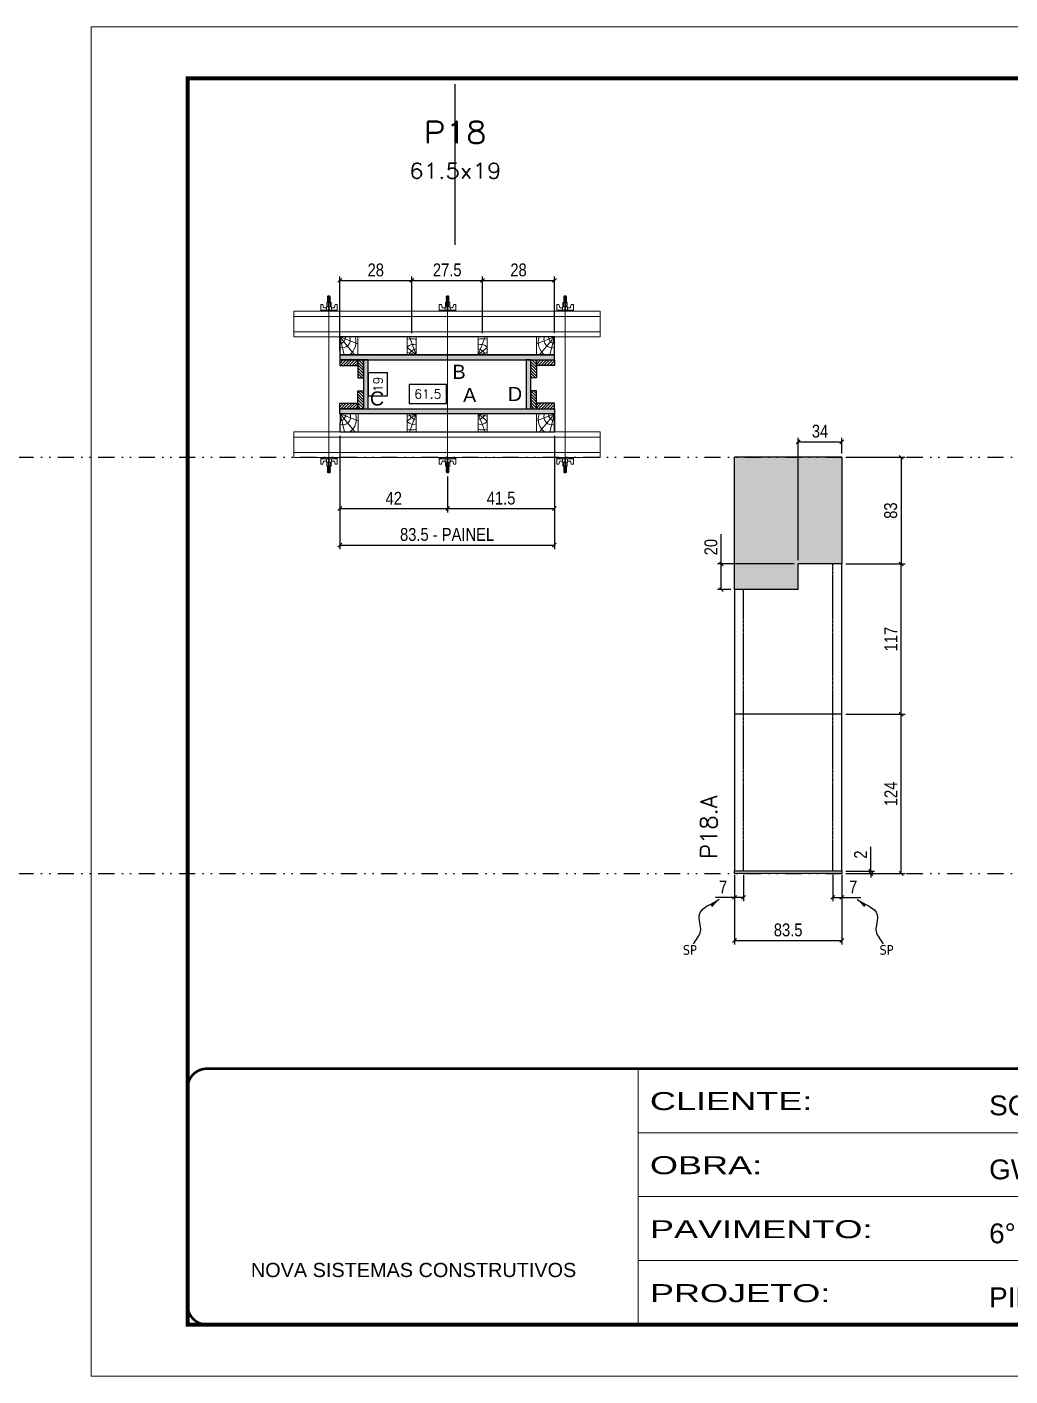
# Model space of a CAD drawing. Extents: x 13770 to 23315, y 867 to 16997.
# Drawn here: x 17519 to 18284, y 10056 to 11106 of the extents above; entities that cross this region are included whole.
import ezdxf
from ezdxf.enums import TextEntityAlignment as Align

# ---------------------------------------------------------------- set-up
doc = ezdxf.new("R2010")
doc.units = 0
for name, pattern in [('CONTINUO', [0]), ('DASHED', [0.75, 0.5, -0.25]), ('DIVIDE2', [0.625, 0.25, -0.125, 0, -0.125, 0, -0.125]), ('HIDDEN', [0.375, 0.25, -0.125])]:
    doc.linetypes.add(name, pattern=pattern)
for name, color, linetype in [('CHAPA', 1, 'Continuous'), ('COTA', 241, 'Continuous'), ('MEIO_PONT', 93, 'Continuous'), ('Nível', 160, 'Continuous'), ('Painéis', 200, 'Continuous'), ('SARRAFO', 251, 'Continuous'), ('Sarrafo de Pressão', 42, 'HIDDEN'), ('texto', 7, 'Continuous'), ('Texto de Titulo', 7, 'Continuous'), ('Texto Qtd Sarr', 242, 'Continuous'), ('TEXTO_GERAL', 7, 'Continuous')]:
    doc.layers.add(name, color=color, linetype=linetype)
for name, color, linetype, lineweight in [('Folhas', 255, 'Continuous', 9), ('Hachura', 251, 'Continuous', 9), ('Madeira', 126, 'Continuous', 18), ('Perfil Metálico', 224, 'Continuous', 18), ('SARRAFO DE PRESSAO', 251, 'DASHED', 9), ('Texto Seção', 7, 'Continuous', 15)]:
    doc.layers.add(name, color=color, linetype=linetype, lineweight=lineweight)
doc.styles.add('ARIAL', font='arial.ttf')
doc.styles.add('COTA TECNICA', font='techl___.ttf', dxfattribs={"height": 10})
doc.styles.add('COTA TECNICA 2X', font='techl___.ttf', dxfattribs={"height": 10})
doc.styles.add('COTA TECNICA-50', font='techl___.ttf', dxfattribs={"height": 10})
doc.styles.add('REGUA-120', font='ROMANS.shx', dxfattribs={"height": 15})
doc.styles.add('ROMANS', font='romans.shx')
doc.styles.get("Standard").update_dxf_attribs({"font": 'arial.ttf'})
doc.styles.add('Tecnologia', font='')
doc.styles.get('Tecnologia').set_extended_font_data('Forgotten Futurist')
doc.dimstyles.new('COTA PAINEL-50', dxfattribs={"dimtxt": 10, "dimasz": 3, "dimexe": 3, "dimexo": 3, "dimgap": 3, "dimtad": 1, "dimdec": 1, "dimzin": 12, "dimdsep": 46, "dimtxsty": 'COTA TECNICA-50', "dimblk1": 'OBLIQUE', "dimblk2": 'OBLIQUE', "dimsah": 1, "dimcen": 0.9, "dimclrd": 4, "dimclre": 4, "dimclrt": 240, "dimadec": 1, "dimazin": 3, "dimtfac": 1, "dimtdec": 1, "dimtmove": 0, "dimatfit": 3, "dimfxl": 1, "dimtolj": 1, "dimtzin": 12, "dimarcsym": 0})
doc.dimstyles.new('PAINEL', dxfattribs={"dimtxt": 10, "dimasz": 3, "dimexe": 3, "dimexo": 3, "dimgap": 3, "dimtad": 1, "dimdec": 1, "dimzin": 12, "dimdsep": 46, "dimtxsty": 'COTA TECNICA', "dimblk1": 'OBLIQUE', "dimblk2": 'OBLIQUE', "dimsah": 1, "dimcen": 0.9, "dimclrd": 4, "dimclre": 4, "dimclrt": 240, "dimadec": 1, "dimazin": 3, "dimtfac": 1, "dimtdec": 1, "dimtmove": 0, "dimatfit": 3, "dimfxl": 1, "dimtolj": 1, "dimtzin": 12, "dimarcsym": 0})
doc.dimstyles.new('SECAO PILAR', dxfattribs={"dimtxt": 10, "dimasz": 3, "dimexe": 3, "dimexo": 3, "dimgap": 3, "dimtad": 1, "dimdec": 1, "dimlfac": 0.5, "dimzin": 12, "dimdsep": 46, "dimtxsty": 'COTA TECNICA 2X', "dimblk1": 'OBLIQUE', "dimblk2": 'OBLIQUE', "dimsah": 1, "dimcen": 0.9, "dimclrd": 256, "dimclre": 256, "dimclrt": 256, "dimadec": 1, "dimazin": 3, "dimtfac": 1, "dimtdec": 1, "dimtmove": 0, "dimatfit": 3, "dimfxl": 1, "dimtolj": 1, "dimtzin": 12, "dimarcsym": 0})
doc.dimstyles.new('SECÇÃO 2', dxfattribs={"dimtxt": 7, "dimasz": 6, "dimexe": 0.18, "dimexo": 2, "dimgap": -4, "dimtad": 3, "dimdec": 1, "dimlfac": 0.5, "dimzin": 12, "dimdsep": 46, "dimtxsty": 'ROMANS', "dimblk": 'ARCHTICK', "dimcen": 0.09, "dimse1": 1, "dimse2": 1, "dimsd1": 1, "dimsd2": 1, "dimclrd": 180, "dimclre": 5, "dimclrt": 1, "dimadec": 0, "dimazin": 3, "dimtfac": 1, "dimtdec": 1, "dimtofl": 0, "dimtmove": 0, "dimatfit": 3, "dimldrblk": 'ARCHTICK', "dimfxl": 1, "dimtolj": 1, "dimtzin": 0, "dimarcsym": 0})
doc.dimstyles.get("Standard").update_dxf_attribs({"dimtxt": 0.18, "dimasz": 0.18, "dimexe": 0.18, "dimexo": 0.0625, "dimgap": 0.09, "dimtad": 0, "dimtih": 1, "dimtoh": 1, "dimdec": 4, "dimzin": 0, "dimdsep": 46, "dimtxsty": 'Standard', "dimcen": 0.09, "dimadec": 0, "dimazin": 0, "dimtfac": 1, "dimtdec": 4, "dimtofl": 0, "dimtmove": 0, "dimatfit": 3, "dimfxl": 1, "dimtolj": 1, "dimtzin": 0, "dimarcsym": 0})

# ---------------------------------------------------------------- blocks, each defined once
blk = doc.blocks.new('9999999999')
at = {"color": 30, "linetype": 'CONTINUO'}
for p, q in [((98564.6, 34230.2), (98564.6, 34429.4)), ((98564.6, 34379.6), (99584, 34379.6)), ((98564.6, 34329.8), (99488, 34329.8)), ((99584, 34329.8), (99488, 34329.8)), ((99488, 34329.8), (99488, 34230.2)), ((98564.6, 34280), (99488, 34280))]:
    blk.add_line(p, q, dxfattribs=at)
at = {"color": 30, "linetype": 'CONTINUO', "const_width": 2}
blk.add_lwpolyline([(99584, 34230.2), (99584, 34414.4, 0.414214), (99569, 34429.4), (98229, 34429.4, 0.414214), (98214, 34414.4), (98214, 34245.2, 0.414214), (98229, 34230.2), (99584, 34230.2)], format="xyb", dxfattribs=at)
at = {"layer": 'Folhas'}
blk.add_lwpolyline([(98139, 34190.2), (99624, 34190.2), (99624, 35240.2), (98139, 35240.2)], close=True, dxfattribs=at)
at = {"layer": 'Folhas', "color": 30, "const_width": 3}
blk.add_lwpolyline([(98214, 34230.2), (99584, 34230.2), (99584, 35200.2), (98214, 35200.2)], close=True, dxfattribs=at)
at = {"color": 7, "linetype": 'Continuous', "ltscale": 5, "style": 'ARIAL'}
for s, height, p in [('SCHWARTZ', 15.48, (98837.7, 34393.1)), ('GWT', 15.48, (98837.7, 34343.3)), ('6°PAVIMENTO', 15.483, (98837.7, 34293.5)), ('NOVA SISTEMAS CONSTRUTIVOS', 11.059, (98263.2, 34267.2)), ('PILARES', 15.48, (98837.7, 34243.7))]:
    blk.add_text(s, height=height, dxfattribs=at).set_placement(p)
at = {"layer": 'Folhas', "color": 7, "style": 'Tecnologia', "width": 1.5}
for s, p in [('CLIENTE:', (98573.7, 34397.2)), ('OBRA:', (98573.7, 34347.3)), ('PAVIMENTO:', (98573.7, 34297.5)), ('PROJETO:', (98573.7, 34247.7))]:
    blk.add_text(s, height=14, dxfattribs=at).set_placement(p)
blk = doc.blocks.new('_Oblique')
at = {"color": 0, "linetype": 'ByBlock', "lineweight": -2}
blk.add_line((-0.5, -0.5), (0.5, 0.5), dxfattribs=at)
blk = doc.blocks.new('*D874')
at = {"layer": 'COTA', "color": 4, "lineweight": -2, "transparency": 16777216}
for p, q in [((18070.1, 10445.7), (18070.1, 10391.6)), ((18153.6, 10445.7), (18153.6, 10391.6)), ((18070.1, 10394.6), (18153.6, 10394.6))]:
    blk.add_line(p, q, dxfattribs=at)
at = {"layer": 'Defpoints', "color": 0, "transparency": 16777216}
for p in [(18070.1, 10448.7), (18153.6, 10448.7), (18153.6, 10394.6)]:
    blk.add_point(p, dxfattribs=at)
at = {"layer": 'COTA', "color": 4, "lineweight": -2, "transparency": 16777216, "xscale": 3, "yscale": 3, "zscale": 3, "rotation": 180}
blk.add_blockref('_Oblique', (18070.1, 10394.6), dxfattribs=at)
at = {"layer": 'COTA', "color": 4, "lineweight": -2, "transparency": 16777216, "xscale": 3, "yscale": 3, "zscale": 3}
blk.add_blockref('_Oblique', (18153.6, 10394.6), dxfattribs=at)
at = {"layer": 'COTA', "color": 240, "transparency": 16777216, "insert": (18111.8, 10402.8), "char_height": 10, "attachment_point": 5, "style": 'COTA TECNICA'}
blk.add_mtext('\\A1;83.5', dxfattribs=at)
blk = doc.blocks.new('*D875')
at = {"layer": 'COTA', "color": 4, "lineweight": -2, "transparency": 16777216}
for p, q in [((18156.6, 10570.7), (18202.8, 10570.7)), ((18199.8, 10446.7), (18199.8, 10570.7)), ((18156.6, 10446.7), (18202.8, 10446.7))]:
    blk.add_line(p, q, dxfattribs=at)
at = {"layer": 'Defpoints', "color": 0, "transparency": 16777216}
for p in [(18153.6, 10570.7), (18199.8, 10570.7), (18153.6, 10446.7)]:
    blk.add_point(p, dxfattribs=at)
at = {"layer": 'COTA', "color": 4, "lineweight": -2, "transparency": 16777216, "xscale": 3, "yscale": 3, "zscale": 3}
for p, rotation in [((18199.8, 10570.7), 90), ((18199.8, 10446.7), 270)]:
    blk.add_blockref('_Oblique', p, dxfattribs=dict(at, rotation=rotation))
at = {"layer": 'COTA', "color": 240, "transparency": 16777216, "insert": (18191.7, 10508.7), "char_height": 10, "attachment_point": 5, "rotation": 90, "style": 'COTA TECNICA-50'}
blk.add_mtext('\\A1;124', dxfattribs=at)
blk = doc.blocks.new('*D876')
at = {"layer": 'COTA', "color": 4, "lineweight": -2, "transparency": 16777216}
for p, q in [((18176.1, 10448.7), (18176.1, 10467.5)), ((18156.6, 10448.7), (18179.1, 10448.7)), ((18176.1, 10446.7), (18176.1, 10448.7)), ((18156.6, 10446.7), (18179.1, 10446.7)), ((18176.1, 10446.7), (18176.1, 10443.7))]:
    blk.add_line(p, q, dxfattribs=at)
at = {"layer": 'Defpoints', "color": 0, "transparency": 16777216}
for p in [(18153.6, 10448.7), (18153.6, 10446.7), (18176.1, 10446.7)]:
    blk.add_point(p, dxfattribs=at)
at = {"layer": 'COTA', "color": 4, "lineweight": -2, "transparency": 16777216, "xscale": 3, "yscale": 3, "zscale": 3}
for p, rotation in [((18176.1, 10448.7), 270), ((18176.1, 10446.7), 90)]:
    blk.add_blockref('_Oblique', p, dxfattribs=dict(at, rotation=rotation))
at = {"layer": 'COTA', "color": 240, "transparency": 16777216, "insert": (18168.1, 10461.5), "char_height": 10, "attachment_point": 5, "rotation": 90, "style": 'COTA TECNICA-50'}
blk.add_mtext('\\A1;2', dxfattribs=at)
blk = doc.blocks.new('*D877')
at = {"layer": 'COTA', "color": 4, "lineweight": -2, "transparency": 16777216}
for p, q in [((18070.1, 10443.7), (18070.1, 10425.2)), ((18077.1, 10445.7), (18077.1, 10425.2)), ((18070.1, 10428.2), (18055.3, 10428.2)), ((18077.1, 10428.2), (18070.1, 10428.2))]:
    blk.add_line(p, q, dxfattribs=at)
at = {"layer": 'Defpoints', "color": 0, "transparency": 16777216}
for p in [(18077.1, 10448.7), (18070.1, 10446.7), (18070.1, 10428.2)]:
    blk.add_point(p, dxfattribs=at)
at = {"layer": 'COTA', "color": 4, "lineweight": -2, "transparency": 16777216, "xscale": 3, "yscale": 3, "zscale": 3, "rotation": 180}
blk.add_blockref('_Oblique', (18070.1, 10428.2), dxfattribs=at)
at = {"layer": 'COTA', "color": 4, "lineweight": -2, "transparency": 16777216, "xscale": 3, "yscale": 3, "zscale": 3}
blk.add_blockref('_Oblique', (18077.1, 10428.2), dxfattribs=at)
at = {"layer": 'COTA', "color": 240, "transparency": 16777216, "insert": (18061.2, 10436.3), "char_height": 10, "attachment_point": 5, "style": 'COTA TECNICA-50'}
blk.add_mtext('\\A1;7', dxfattribs=at)
blk = doc.blocks.new('*D878')
at = {"layer": 'COTA', "color": 4, "lineweight": -2, "transparency": 16777216}
for p, q in [((18146.6, 10445.7), (18146.6, 10425.2)), ((18153.6, 10443.7), (18153.6, 10425.2)), ((18146.6, 10428.2), (18153.6, 10428.2)), ((18153.6, 10428.2), (18168.3, 10428.2))]:
    blk.add_line(p, q, dxfattribs=at)
at = {"layer": 'Defpoints', "color": 0, "transparency": 16777216}
for p in [(18146.6, 10448.7), (18153.6, 10446.7), (18153.6, 10428.2)]:
    blk.add_point(p, dxfattribs=at)
at = {"layer": 'COTA', "color": 4, "lineweight": -2, "transparency": 16777216, "xscale": 3, "yscale": 3, "zscale": 3, "rotation": 180}
blk.add_blockref('_Oblique', (18146.6, 10428.2), dxfattribs=at)
at = {"layer": 'COTA', "color": 4, "lineweight": -2, "transparency": 16777216, "xscale": 3, "yscale": 3, "zscale": 3}
blk.add_blockref('_Oblique', (18153.6, 10428.2), dxfattribs=at)
at = {"layer": 'COTA', "color": 240, "transparency": 16777216, "insert": (18162.4, 10436.3), "char_height": 10, "attachment_point": 5, "style": 'COTA TECNICA-50'}
blk.add_mtext('\\A1;7', dxfattribs=at)
blk = doc.blocks.new('*D930')
at = {"layer": 'COTA', "color": 180, "lineweight": -2, "transparency": 16777216}
for p, q in [((17800.1, 10836.5), (17785.1, 10836.5)), ((17785.1, 10836.5), (17785.1, 10818.5)), ((17800.1, 10818.5), (17800.1, 10836.5)), ((17785.1, 10818.5), (17800.1, 10818.5))]:
    blk.add_line(p, q, dxfattribs=at)
at = {"layer": 'Defpoints', "color": 0, "transparency": 16777216}
for p in [(17802.2, 10846.5), (17802.2, 10808.5), (17804.1, 10808.5)]:
    blk.add_point(p, dxfattribs=at)
at = {"layer": 'COTA', "color": 1, "transparency": 16777216, "insert": (17792.6, 10827.5), "char_height": 7, "attachment_point": 5, "rotation": 90, "style": 'ROMANS'}
blk.add_mtext('\\A1;19', dxfattribs=at)
blk = doc.blocks.new('_ArchTick')
at = {"color": 0, "linetype": 'ByBlock', "const_width": 0.15}
blk.add_lwpolyline([(-0.5, -0.5), (0.5, 0.5)], dxfattribs=at)
blk = doc.blocks.new('*D931')
at = {"layer": 'COTA', "color": 180, "lineweight": -2, "transparency": 16777216}
for p, q in [((17845.9, 10827.5), (17816.9, 10827.5)), ((17816.9, 10827.5), (17816.9, 10812.5)), ((17845.9, 10812.5), (17845.9, 10827.5)), ((17816.9, 10812.5), (17845.9, 10812.5))]:
    blk.add_line(p, q, dxfattribs=at)
at = {"layer": 'Defpoints', "color": 0, "transparency": 16777216}
for p in [(17784.9, 10808.5), (17907.9, 10808.5), (17907.9, 10808.5)]:
    blk.add_point(p, dxfattribs=at)
at = {"layer": 'COTA', "color": 1, "transparency": 16777216, "insert": (17831.4, 10820), "char_height": 7, "attachment_point": 5, "style": 'ROMANS'}
blk.add_mtext('\\A1;61.5', dxfattribs=at)
blk = doc.blocks.new('*D932')
at = {"layer": 'COTA', "lineweight": -2, "transparency": 16777216}
for p, q in [((17762.9, 10787.5), (17762.9, 10699.3)), ((17929.9, 10787.5), (17929.9, 10699.3)), ((17762.9, 10702.3), (17929.9, 10702.3))]:
    blk.add_line(p, q, dxfattribs=at)
at = {"layer": 'Defpoints', "color": 0, "transparency": 16777216}
for p in [(17762.9, 10790.5), (17929.9, 10790.5), (17929.9, 10702.3)]:
    blk.add_point(p, dxfattribs=at)
at = {"layer": 'COTA', "lineweight": -2, "transparency": 16777216, "xscale": 3, "yscale": 3, "zscale": 3, "rotation": 180}
blk.add_blockref('_Oblique', (17762.9, 10702.3), dxfattribs=at)
at = {"layer": 'COTA', "lineweight": -2, "transparency": 16777216, "xscale": 3, "yscale": 3, "zscale": 3}
blk.add_blockref('_Oblique', (17929.9, 10702.3), dxfattribs=at)
at = {"layer": 'COTA', "transparency": 16777216, "insert": (17846.4, 10710.6), "char_height": 10, "attachment_point": 5, "style": 'COTA TECNICA 2X'}
blk.add_mtext('\\A1;83.5 - PAINEL', dxfattribs=at)
blk = doc.blocks.new('*D933')
at = {"layer": 'COTA', "lineweight": -2, "transparency": 16777216}
for p, q in [((17762.9, 10787.5), (17762.9, 10727.8)), ((17846.8, 10755.7), (17846.8, 10727.8)), ((17762.9, 10730.8), (17846.8, 10730.8))]:
    blk.add_line(p, q, dxfattribs=at)
at = {"layer": 'Defpoints', "color": 0, "transparency": 16777216}
for p in [(17762.9, 10790.5), (17846.8, 10758.7), (17846.8, 10730.8)]:
    blk.add_point(p, dxfattribs=at)
at = {"layer": 'COTA', "lineweight": -2, "transparency": 16777216, "xscale": 3, "yscale": 3, "zscale": 3, "rotation": 180}
blk.add_blockref('_Oblique', (17762.9, 10730.8), dxfattribs=at)
at = {"layer": 'COTA', "lineweight": -2, "transparency": 16777216, "xscale": 3, "yscale": 3, "zscale": 3}
blk.add_blockref('_Oblique', (17846.8, 10730.8), dxfattribs=at)
at = {"layer": 'COTA', "transparency": 16777216, "insert": (17804.9, 10738.8), "char_height": 10, "attachment_point": 5, "style": 'COTA TECNICA 2X'}
blk.add_mtext('\\A1;42', dxfattribs=at)
blk = doc.blocks.new('*D934')
at = {"layer": 'COTA', "lineweight": -2, "transparency": 16777216}
for p, q in [((17929.9, 10787.5), (17929.9, 10727.8)), ((17846.8, 10755.7), (17846.8, 10727.8)), ((17846.8, 10730.8), (17929.9, 10730.8))]:
    blk.add_line(p, q, dxfattribs=at)
at = {"layer": 'Defpoints', "color": 0, "transparency": 16777216}
for p in [(17929.9, 10790.5), (17846.8, 10758.7), (17929.9, 10730.8)]:
    blk.add_point(p, dxfattribs=at)
at = {"layer": 'COTA', "lineweight": -2, "transparency": 16777216, "xscale": 3, "yscale": 3, "zscale": 3, "rotation": 180}
blk.add_blockref('_Oblique', (17846.8, 10730.8), dxfattribs=at)
at = {"layer": 'COTA', "lineweight": -2, "transparency": 16777216, "xscale": 3, "yscale": 3, "zscale": 3}
blk.add_blockref('_Oblique', (17929.9, 10730.8), dxfattribs=at)
at = {"layer": 'COTA', "transparency": 16777216, "insert": (17888.4, 10738.9), "char_height": 10, "attachment_point": 5, "style": 'COTA TECNICA 2X'}
blk.add_mtext('\\A1;41.5', dxfattribs=at)
blk = doc.blocks.new('titulo1')
at = {"layer": 'Defpoints', "color": 252, "linetype": 'HIDDEN', "ltscale": 2}
blk.add_line((0, 0), (0, 125), dxfattribs=at)
at = {"layer": 'Defpoints', "style": 'ROMANS', "oblique": 15}
blk.add_attdef('FOLHA', text='', height=10, dxfattribs=at).set_placement((0, 15.6), align=Align.MIDDLE_CENTER)
at = {"layer": 'Texto Qtd Sarr', "color": 3, "style": 'ROMANS', "oblique": 15}
for tag, height, p in [('TITULO', 17, (0, 71.4)), ('SEÇÃO', 12, (0, 41.5))]:
    blk.add_attdef(tag, text='', height=height, dxfattribs=at).set_placement(p, align=Align.MIDDLE_CENTER)
blk = doc.blocks.new('PONTALETE')
at = {"layer": 'Madeira'}
for q in [(2.71, 7), (7, 5.76), (7, 1.74)]:
    blk.add_line((0, 0), q, dxfattribs=at)
blk.add_lwpolyline([(0, 0), (7, 0), (7, 7), (0, 7)], close=True, dxfattribs=at)
for centre, radius, start, end in [((2.04, 0.06), 6.23, 37.2818, 109.0913), ((1.09, 0.9), 3.19, 343.603, 109.9847), ((-0.21, -0.78), 3.09, 14.6322, 86.0383)]:
    blk.add_arc(centre, radius, start, end, dxfattribs=at)
blk = doc.blocks.new('*D935')
at = {"layer": 'COTA', "lineweight": -2, "transparency": 16777216}
for p, q in [((17762.9, 10853.5), (17762.9, 10911.4)), ((17819, 10867.4), (17819, 10911.4)), ((17762.9, 10908.4), (17819, 10908.4))]:
    blk.add_line(p, q, dxfattribs=at)
at = {"layer": 'Defpoints', "color": 0, "transparency": 16777216}
for p in [(17819, 10908.4), (17819, 10864.4), (17762.9, 10850.5)]:
    blk.add_point(p, dxfattribs=at)
at = {"layer": 'COTA', "lineweight": -2, "transparency": 16777216, "xscale": 3, "yscale": 3, "zscale": 3, "rotation": 180}
blk.add_blockref('_Oblique', (17762.9, 10908.4), dxfattribs=at)
at = {"layer": 'COTA', "lineweight": -2, "transparency": 16777216, "xscale": 3, "yscale": 3, "zscale": 3}
blk.add_blockref('_Oblique', (17819, 10908.4), dxfattribs=at)
at = {"layer": 'COTA', "transparency": 16777216, "insert": (17790.9, 10916.5), "char_height": 10, "attachment_point": 5, "style": 'COTA TECNICA 2X'}
blk.add_mtext('\\A1;28', dxfattribs=at)
blk = doc.blocks.new('MEIO PONTALETE')
at = {"layer": 'Madeira'}
for q in [(2.71, 7), (3.5, 2.88), (3.5, 0.87)]:
    blk.add_line((0, 0), q, dxfattribs=at)
blk.add_lwpolyline([(0, 0), (3.5, 0), (3.5, 7), (0, 7)], close=True, dxfattribs=at)
for centre, radius, start, end in [((2.04, 0.06), 6.23, 76.4499, 109.0913), ((1.09, 0.9), 3.19, 40.9063, 109.9847), ((-0.21, -0.78), 3.09, 14.6322, 86.0383)]:
    blk.add_arc(centre, radius, start, end, dxfattribs=at)
blk = doc.blocks.new('*D936')
at = {"layer": 'COTA', "lineweight": -2, "transparency": 16777216}
for p, q in [((17819, 10867.4), (17819, 10911.4)), ((17874, 10867.4), (17874, 10911.4)), ((17819, 10908.4), (17874, 10908.4))]:
    blk.add_line(p, q, dxfattribs=at)
at = {"layer": 'Defpoints', "color": 0, "transparency": 16777216}
for p in [(17874, 10908.4), (17819, 10864.4), (17874, 10864.4)]:
    blk.add_point(p, dxfattribs=at)
at = {"layer": 'COTA', "lineweight": -2, "transparency": 16777216, "xscale": 3, "yscale": 3, "zscale": 3, "rotation": 180}
blk.add_blockref('_Oblique', (17819, 10908.4), dxfattribs=at)
at = {"layer": 'COTA', "lineweight": -2, "transparency": 16777216, "xscale": 3, "yscale": 3, "zscale": 3}
blk.add_blockref('_Oblique', (17874, 10908.4), dxfattribs=at)
at = {"layer": 'COTA', "transparency": 16777216, "insert": (17846.5, 10916.5), "char_height": 10, "attachment_point": 5, "style": 'COTA TECNICA 2X'}
blk.add_mtext('\\A1;27.5', dxfattribs=at)
blk = doc.blocks.new('C')
at = {"layer": 'Hachura', "color": 0}
for p, q in [((0, 3.22), (0, -3.22)), ((0.45, 3.22), (0, 3.22)), ((0.46, 3.16), (0, 3.16)), ((0.46, 3.05), (0, 3.05)), ((0.46, 2.88), (0, 2.88)), ((0, 2.75), (0, -1.16)), ((0.46, 2.65), (0, 2.65)), ((0.46, 2.23), (0, 2.23)), ((0.46, 1.51), (0, 1.51)), ((0.39, 0.49), (0.17, 0.49)), ((0.45, -3.23), (0.45, 3.22)), ((0.45, 3.22), (2.58, 3.22)), ((1.74, 0.97), (0.45, 0.97)), ((1.45, 0.1), (0.45, 0.1)), ((1.35, 1.94), (1.35, 0.96)), ((2.58, 2.39), (1.47, 2.09)), ((1.74, -0.97), (1.74, 0.97)), ((1.74, 0.97), (1.74, 0.84)), ((1.74, 0.97), (1.74, 0.84)), ((1.74, 0.84), (3.35, 0.84)), ((3.35, 0.45), (1.74, 0.45)), ((2.58, 3.22), (2.58, 2.39)), ((3.32, 0.84), (3.32, -0.84)), ((3.35, 0.84), (3.35, -0.84)), ((3.68, 0.45), (3.35, 0.45)), ((3.84, -0.52), (3.35, 0.45)), ((3.35, 0.06), (3.67, -0.57)), ((3.68, 0.45), (4.16, -0.52)), ((3.72, 0.5), (4.25, -0.57)), ((4.37, -0.55), (3.83, 0.53)), ((4.15, 0.45), (3.93, 0.45)), ((4.42, -0.52), (3.93, 0.45)), ((4.15, 0.45), (4.26, 0.45)), ((4.26, 0.45), (4.74, -0.52)), ((4.3, 0.5), (4.83, -0.57)), ((4.95, -0.55), (4.41, 0.53)), ((4.51, 0.45), (4.84, 0.45)), ((5, -0.52), (4.51, 0.45)), ((4.84, 0.45), (5.32, -0.52)), ((4.88, 0.5), (5.41, -0.57)), ((5.53, -0.55), (4.99, 0.53)), ((5.58, -0.52), (5.09, 0.45)), ((5.42, 0.45), (5.09, 0.45)), ((5.58, -0.52), (5.09, 0.45)), ((5.42, 0.45), (5.74, -0.19)), ((5.46, 0.5), (5.74, -0.07)), ((5.74, 0.19), (5.57, 0.53)), ((5.74, 0.32), (5.68, 0.45)), ((5.68, 0.45), (5.74, 0.45)), ((5.74, 0.45), (5.9, 0.29)), ((5.74, 0.45), (5.74, -0.52)), ((5.9, -0.36), (5.9, 0.29)), ((0.45, 0), (0, 0)), ((0.46, -1.52), (0, -1.52)), ((0.46, -2.23), (0, -2.23)), ((0.46, -2.65), (0, -2.65)), ((0.46, -2.88), (0, -2.88)), ((0.46, -3.05), (0, -3.05)), ((0.46, -3.16), (0, -3.16)), ((0, -3.22), (2.57, -3.22)), ((0.08, -0.48), (0.29, -0.48)), ((0.29, -0.48), (0.4, -0.48)), ((0.45, 0), (0.45, -0.97)), ((0.45, -0.16), (1.45, -0.16)), ((0.45, -0.65), (0.45, -0.32)), ((0.45, -3.23), (0.45, -0.65)), ((0.45, -0.97), (1.74, -0.97)), ((1.35, -1.94), (1.35, -0.97)), ((2.58, -2.39), (1.47, -2.1)), ((3.35, -0.32), (1.74, -0.32)), ((3.35, -0.84), (1.74, -0.84)), ((2.58, -3.23), (2.58, -2.39)), ((3.35, -0.07), (3.58, -0.52)), ((3.35, -0.52), (3.58, -0.52)), ((3.84, -0.52), (4.16, -0.52)), ((4.42, -0.52), (4.74, -0.52)), ((4.63, -0.52), (4.74, -0.52)), ((5, -0.52), (5.32, -0.52)), ((5.58, -0.52), (5.74, -0.52)), ((5.74, -0.52), (5.9, -0.36)), ((5.74, -0.52), (5.74, -0.52))]:
    blk.add_line(p, q, dxfattribs=at)
for centre, radius, start, end in [((1.52, 1.94), 0.161, 104.7436, 180), ((1.44, -0.03), 0.129, 272.695, 87.305), ((3.81, 0.39), 0.143, 25.5688, 154.4312), ((4.39, 0.39), 0.143, 25.5688, 154.4312), ((4.97, 0.39), 0.143, 25.5688, 154.4312), ((5.55, 0.39), 0.143, 25.5688, 154.4312), ((0.17, -0.37), 0.174, 221.744, 317.8592), ((1.52, -1.94), 0.161, 180, 255.2564), ((3.71, -0.4), 0.174, 222.1408, 318.256), ((4.29, -0.4), 0.174, 222.1408, 318.256), ((4.87, -0.4), 0.174, 222.1408, 318.256), ((5.45, -0.4), 0.174, 222.1408, 318.256), ((5.61, -0.4), 0.174, 317.8592, 318.256)]:
    blk.add_arc(centre, radius, start, end, dxfattribs=at)
blk = doc.blocks.new('*D937')
at = {"layer": 'COTA', "lineweight": -2, "transparency": 16777216}
for p, q in [((17874, 10867.4), (17874, 10911.4)), ((17930, 10867.5), (17930, 10911.4)), ((17874, 10908.4), (17930, 10908.4))]:
    blk.add_line(p, q, dxfattribs=at)
at = {"layer": 'Defpoints', "color": 0, "transparency": 16777216}
for p in [(17930, 10908.4), (17874, 10864.4), (17930, 10864.5)]:
    blk.add_point(p, dxfattribs=at)
at = {"layer": 'COTA', "lineweight": -2, "transparency": 16777216, "xscale": 3, "yscale": 3, "zscale": 3, "rotation": 180}
blk.add_blockref('_Oblique', (17874, 10908.4), dxfattribs=at)
at = {"layer": 'COTA', "lineweight": -2, "transparency": 16777216, "xscale": 3, "yscale": 3, "zscale": 3}
blk.add_blockref('_Oblique', (17930, 10908.4), dxfattribs=at)
at = {"layer": 'COTA', "transparency": 16777216, "insert": (17902, 10916.5), "char_height": 10, "attachment_point": 5, "style": 'COTA TECNICA 2X'}
blk.add_mtext('\\A1;28', dxfattribs=at)
blk = doc.blocks.new('*D938')
at = {"layer": 'COTA', "color": 4, "lineweight": -2, "transparency": 16777216}
for p, q in [((18156.6, 10687.7), (18202.8, 10687.7)), ((18199.8, 10570.7), (18199.8, 10687.7)), ((18156.6, 10570.7), (18202.8, 10570.7))]:
    blk.add_line(p, q, dxfattribs=at)
at = {"layer": 'Defpoints', "color": 0, "transparency": 16777216}
for p in [(18153.6, 10687.7), (18199.8, 10687.7), (18153.6, 10570.7)]:
    blk.add_point(p, dxfattribs=at)
at = {"layer": 'COTA', "color": 4, "lineweight": -2, "transparency": 16777216, "xscale": 3, "yscale": 3, "zscale": 3}
for p, rotation in [((18199.8, 10687.7), 90), ((18199.8, 10570.7), 270)]:
    blk.add_blockref('_Oblique', p, dxfattribs=dict(at, rotation=rotation))
at = {"layer": 'COTA', "color": 240, "transparency": 16777216, "insert": (18191.7, 10629.2), "char_height": 10, "attachment_point": 5, "rotation": 90, "style": 'COTA TECNICA'}
blk.add_mtext('\\A1;117', dxfattribs=at)
blk = doc.blocks.new('*D939')
at = {"layer": 'COTA', "color": 4, "lineweight": -2, "transparency": 16777216}
for p, q in [((18156.6, 10770.7), (18202.8, 10770.7)), ((18199.8, 10770.7), (18199.8, 10687.7)), ((18156.6, 10687.7), (18202.8, 10687.7))]:
    blk.add_line(p, q, dxfattribs=at)
at = {"layer": 'Defpoints', "color": 0, "transparency": 16777216}
for p in [(18153.6, 10770.7), (18153.6, 10687.7), (18199.8, 10687.7)]:
    blk.add_point(p, dxfattribs=at)
at = {"layer": 'COTA', "color": 4, "lineweight": -2, "transparency": 16777216, "xscale": 3, "yscale": 3, "zscale": 3}
for p, rotation in [((18199.8, 10770.7), 90), ((18199.8, 10687.7), 270)]:
    blk.add_blockref('_Oblique', p, dxfattribs=dict(at, rotation=rotation))
at = {"layer": 'COTA', "color": 240, "transparency": 16777216, "insert": (18191.6, 10729.2), "char_height": 10, "attachment_point": 5, "rotation": 90, "style": 'COTA TECNICA'}
blk.add_mtext('\\A1;83', dxfattribs=at)
blk = doc.blocks.new('*D940')
at = {"layer": 'COTA', "color": 4, "lineweight": -2, "transparency": 16777216}
for p, q in [((18119.6, 10690.7), (18119.6, 10785.8)), ((18153.6, 10773.7), (18153.6, 10785.8)), ((18119.6, 10782.8), (18153.6, 10782.8))]:
    blk.add_line(p, q, dxfattribs=at)
at = {"layer": 'Defpoints', "color": 0, "transparency": 16777216}
for p in [(18153.6, 10782.8), (18153.6, 10770.7), (18119.6, 10687.7)]:
    blk.add_point(p, dxfattribs=at)
at = {"layer": 'COTA', "color": 4, "lineweight": -2, "transparency": 16777216, "xscale": 3, "yscale": 3, "zscale": 3, "rotation": 180}
blk.add_blockref('_Oblique', (18119.6, 10782.8), dxfattribs=at)
at = {"layer": 'COTA', "color": 4, "lineweight": -2, "transparency": 16777216, "xscale": 3, "yscale": 3, "zscale": 3}
blk.add_blockref('_Oblique', (18153.6, 10782.8), dxfattribs=at)
at = {"layer": 'COTA', "color": 240, "transparency": 16777216, "insert": (18136.6, 10791), "char_height": 10, "attachment_point": 5, "style": 'COTA TECNICA'}
blk.add_mtext('\\A1;34', dxfattribs=at)
blk = doc.blocks.new('*D941')
at = {"layer": 'COTA', "color": 4, "lineweight": -2, "transparency": 16777216}
for p, q in [((18059.8, 10687.7), (18059.8, 10710.9)), ((18116.6, 10687.7), (18056.8, 10687.7)), ((18059.8, 10667.7), (18059.8, 10687.7)), ((18067.1, 10667.7), (18056.8, 10667.7))]:
    blk.add_line(p, q, dxfattribs=at)
at = {"layer": 'Defpoints', "color": 0, "transparency": 16777216}
for p in [(18059.8, 10687.7), (18119.6, 10687.7), (18070.1, 10667.7)]:
    blk.add_point(p, dxfattribs=at)
at = {"layer": 'COTA', "color": 4, "lineweight": -2, "transparency": 16777216, "xscale": 3, "yscale": 3, "zscale": 3}
for p, rotation in [((18059.8, 10687.7), 90), ((18059.8, 10667.7), 270)]:
    blk.add_blockref('_Oblique', p, dxfattribs=dict(at, rotation=rotation))
at = {"layer": 'COTA', "color": 240, "transparency": 16777216, "insert": (18051.7, 10700.8), "char_height": 10, "attachment_point": 5, "rotation": 90, "style": 'COTA TECNICA'}
blk.add_mtext('\\A1;20', dxfattribs=at)

msp = doc.modelspace()

# ---------------------------------------------------------------- hatches: boundary and pattern name
at = {"layer": 'COTA'}
h = msp.add_hatch(dxfattribs=at)
h.set_pattern_fill('AR-CONC', color=256, scale=0.03)
h.set_pattern_definition([(50, (-111.784, 0), (5.4655401, -0.4781726), [0.5715, -6.2865]), (355, (-111.784, 0), (-1.0573026, 5.7317054), [0.4572, -5.0292175]), (100.451445, (-111.3287, -0.04), (4.4082374, 5.2535326), [0.4857003, -5.3427073]), (46.1842, (-111.784, 1.524), (8.1323712, -1.2612698), [0.85725, -9.42975]), (96.635558, (-111.1065, 1.419), (7.122124, 7.4227837), [0.7285507, -8.0140682]), (351.18415, (-111.784, 1.524), (7.122124, 7.4227837), [0.685799, -7.543792]), (21, (-111.022, 1.143), (4.5484317, -3.0679559), [0.5715, -6.2865]), (326, (-111.022, 1.143), (1.8540609, 5.525639), [0.4572, -5.0292]), (71.451445, (-110.643, 0.8873), (6.4024926, 2.4576831), [0.4857003, -5.3426981]), (37.5, (-111.7842, 0), (0.0926581, 2.53665117), [0, -4.96824, 0, -5.1054, 0, -5.04825]), (7.5, (-111.7842, 0), (2.00458988, 3.00541724), [0, -2.91084, 0, -4.85394, 0, -1.92405]), (327.5, (-113.4834, 0), (4.06771786, -0.17186232), [0, -1.905, 0, -5.9436, 0, -7.8867]), (317.5, (-114.2454, 0), (4.44387544, 0.76279473), [0, -2.4765, 0, -3.94716, 0, -5.6007])])
h.paths.add_polyline_path([(18153.56, 10770.73), (18070.06, 10770.73), (18070.06, 10667.73), (18119.56, 10667.73), (18119.56, 10687.73), (18153.56, 10687.73)])
at = {"layer": 'Hachura'}
h = msp.add_hatch(color=256, dxfattribs=at)
h.dxf.hatch_style = 1
h.paths.add_polyline_path([(17929.88, 10846.49), (17929.88, 10850.49), (17762.88, 10850.49), (17762.88, 10846.49)])
h = msp.add_hatch(dxfattribs=at)
h.set_pattern_fill('ANSI31', color=256, scale=0.5, angle=180, style=0)
h.set_pattern_definition([(225, (8638.923, -12105.3343), (1.12253202, -1.12253202), [])])
h.paths.add_polyline_path([(17776.87, 10846.49), (17776.87, 10842.09), (17762.87, 10842.09), (17762.87, 10846.49)])
h = msp.add_hatch(dxfattribs=at)
h.set_pattern_fill('ANSI31', color=256, scale=0.5, angle=90, style=0)
h.set_pattern_definition([(135, (-4986.5333, 20335.446), (-1.12253202, -1.12253202), [])])
h.paths.add_polyline_path([(17776.87, 10846.49), (17781.27, 10846.49), (17781.27, 10832.49), (17776.87, 10832.49)])
h = msp.add_hatch(color=256, dxfattribs=at)
h.dxf.hatch_style = 1
h.paths.add_polyline_path([(17781.27, 10808.49), (17784.87, 10808.49), (17784.87, 10846.49), (17781.27, 10846.49)])
h = msp.add_hatch(color=256, dxfattribs=at)
h.dxf.hatch_style = 1
h.paths.add_polyline_path([(17907.87, 10808.49), (17911.47, 10808.49), (17911.47, 10846.49), (17907.87, 10846.49)])
h = msp.add_hatch(dxfattribs=at)
h.set_pattern_fill('ANSI31', color=256, scale=0.5, angle=90, style=0)
h.set_pattern_definition([(135, (-5033.5333, 20335.446), (-1.12253202, -1.12253202), [])])
h.paths.add_polyline_path([(17915.87, 10846.49), (17911.47, 10846.49), (17911.47, 10832.49), (17915.87, 10832.49)])
h = msp.add_hatch(dxfattribs=at)
h.set_pattern_fill('ANSI31', color=256, scale=0.5, angle=180, style=0)
h.set_pattern_definition([(225, (8426.923, -12102.914), (1.12253202, -1.12253202), [])])
h.paths.add_polyline_path([(17915.87, 10846.49), (17915.87, 10842.09), (17929.87, 10842.09), (17929.87, 10846.49)])
h = msp.add_hatch(dxfattribs=at)
h.set_pattern_fill('ANSI31', color=256, scale=0.5, angle=90, style=0)
h.set_pattern_definition([(135, (-4986.5333, 20355.446), (-1.12253202, -1.12253202), [])])
h.paths.add_polyline_path([(17776.87, 10808.49), (17781.27, 10808.49), (17781.27, 10822.49), (17776.87, 10822.49)])
h = msp.add_hatch(dxfattribs=at)
h.set_pattern_fill('ANSI31', color=256, scale=0.5, angle=90, style=0)
h.set_pattern_definition([(135, (-5033.5333, 20355.446), (-1.12253202, -1.12253202), [])])
h.paths.add_polyline_path([(17915.87, 10808.49), (17911.47, 10808.49), (17911.47, 10822.49), (17915.87, 10822.49)])
h = msp.add_hatch(dxfattribs=at)
h.set_pattern_fill('ANSI31', color=256, scale=0.5, angle=180, style=0)
h.set_pattern_definition([(225, (8638.923, -12082.914), (1.12253202, -1.12253202), [])])
h.paths.add_polyline_path([(17776.87, 10808.49), (17776.87, 10812.89), (17762.87, 10812.89), (17762.87, 10808.49)])
h = msp.add_hatch(color=256, dxfattribs=at)
h.dxf.hatch_style = 1
h.paths.add_polyline_path([(17929.87, 10808.49), (17929.87, 10804.49), (17762.87, 10804.49), (17762.87, 10808.49)])
h = msp.add_hatch(dxfattribs=at)
h.set_pattern_fill('ANSI31', color=256, scale=0.5, angle=180, style=0)
h.set_pattern_definition([(225, (8426.923, -12082.914), (1.12253202, -1.12253202), [])])
h.paths.add_polyline_path([(17915.87, 10808.49), (17915.87, 10812.89), (17929.87, 10812.89), (17929.87, 10808.49)])

# ---------------------------------------------------------------- linework, layer by layer
for points in [[(17929.87, 10850.49), (17929.87, 10864.49), (17762.87, 10864.44), (17762.87, 10850.49)], [(17929.87, 10790.49), (17929.87, 10804.49), (17763.15, 10804.44), (17762.87, 10790.49)]]:
    msp.add_lwpolyline(points, close=True)
at = {"layer": 'CHAPA'}
for points in [[(17929.87, 10846.49), (17929.87, 10850.49), (17762.87, 10850.49), (17762.87, 10846.49)], [(17781.27, 10808.49), (17784.87, 10808.49), (17784.87, 10846.49), (17781.27, 10846.49)], [(17907.87, 10808.49), (17911.47, 10808.49), (17911.47, 10846.49), (17907.87, 10846.49)], [(17929.87, 10808.49), (17929.87, 10804.49), (17762.87, 10804.49), (17762.87, 10808.49)]]:
    msp.add_lwpolyline(points, close=True, dxfattribs=at)
at = {"layer": 'COTA'}
for p, q in [((18153.56, 10770.73), (18070.06, 10770.73)), ((18070.06, 10667.73), (18070.06, 10770.73)), ((18153.56, 10770.73), (18153.56, 10687.73))]:
    msp.add_line(p, q, dxfattribs=at)
at = {"layer": 'Hachura'}
for p, q in [((17754.49, 10759.72), (17754.49, 10891.46)), ((17846.77, 10759.72), (17846.77, 10891.46)), ((17938.26, 10759.72), (17938.26, 10891.46))]:
    msp.add_line(p, q, dxfattribs=at)
at = {"layer": 'MEIO_PONT'}
msp.add_lwpolyline([(17929.87, 10804.49), (17929.87, 10790.49), (17929.87, 10790.49), (17929.87, 10804.49)], close=True, dxfattribs=at)
at = {"layer": 'Nível', "color": 4, "linetype": 'DIVIDE2', "ltscale": 50}
for p, q in [((13769.54, 10770.73), (21112.79, 10770.73)), ((13769.54, 10446.73), (21112.79, 10446.73))]:
    msp.add_line(p, q, dxfattribs=at)
at = {"layer": 'Painéis'}
for p, q in [((18153.56, 10687.73), (18119.56, 10687.73)), ((18119.56, 10667.73), (18119.56, 10687.73)), ((18153.56, 10448.73), (18153.56, 10687.73)), ((18070.06, 10667.73), (18070.06, 10448.73)), ((18119.56, 10667.73), (18070.06, 10667.73)), ((18153.56, 10570.73), (18070.06, 10570.73)), ((18070.06, 10448.73), (18153.56, 10448.73))]:
    msp.add_line(p, q, dxfattribs=at)
msp.add_lwpolyline([(18070.06, 10448.73), (18153.56, 10448.73), (18153.56, 10446.73), (18070.06, 10446.73)], close=True, dxfattribs=at)
at = {"layer": 'Perfil Metálico'}
for p, q in [((17965.59, 10880.43), (17727.16, 10880.43)), ((17965.59, 10868.43), (17727.16, 10868.43)), ((17965.59, 10786.49), (17727.16, 10786.49)), ((17965.59, 10774.49), (17727.16, 10774.49))]:
    msp.add_line(p, q, dxfattribs=at)
for points in [[(17965.59, 10864.49), (17965.59, 10884.49), (17727.16, 10884.43), (17727.16, 10864.43)], [(17727.16, 10790.49), (17727.16, 10770.49), (17965.59, 10770.55), (17965.59, 10790.55)]]:
    msp.add_lwpolyline(points, close=True, dxfattribs=at)
at = {"layer": 'SARRAFO'}
for points in [[(17762.87, 10842.09), (17776.87, 10842.09), (17776.87, 10846.49), (17762.87, 10846.49)], [(17762.87, 10842.09), (17776.87, 10842.09), (17776.87, 10846.49), (17762.87, 10846.49)], [(17781.27, 10832.49), (17781.27, 10846.49), (17776.87, 10846.49), (17776.87, 10832.49)], [(17781.27, 10832.49), (17781.27, 10846.49), (17776.87, 10846.49), (17776.87, 10832.49)], [(17911.47, 10832.49), (17911.47, 10846.49), (17915.87, 10846.49), (17915.87, 10832.49)], [(17911.47, 10832.49), (17911.47, 10846.49), (17915.87, 10846.49), (17915.87, 10832.49)], [(17929.87, 10842.09), (17915.87, 10842.09), (17915.87, 10846.49), (17929.87, 10846.49)], [(17929.87, 10842.09), (17915.87, 10842.09), (17915.87, 10846.49), (17929.87, 10846.49)], [(17781.27, 10822.49), (17781.27, 10808.49), (17776.87, 10808.49), (17776.87, 10822.49)], [(17781.27, 10822.49), (17781.27, 10808.49), (17776.87, 10808.49), (17776.87, 10822.49)], [(17911.47, 10822.49), (17911.47, 10808.49), (17915.87, 10808.49), (17915.87, 10822.49)], [(17911.47, 10822.49), (17911.47, 10808.49), (17915.87, 10808.49), (17915.87, 10822.49)], [(17762.87, 10812.89), (17776.87, 10812.89), (17776.87, 10808.49), (17762.87, 10808.49)], [(17762.87, 10812.89), (17776.87, 10812.89), (17776.87, 10808.49), (17762.87, 10808.49)], [(17929.87, 10812.89), (17915.87, 10812.89), (17915.87, 10808.49), (17929.87, 10808.49)], [(17929.87, 10812.89), (17915.87, 10812.89), (17915.87, 10808.49), (17929.87, 10808.49)]]:
    msp.add_lwpolyline(points, close=True, dxfattribs=at)
at = {"layer": 'Sarrafo de Pressão'}
for p, q in [((18146.56, 10570.73), (18146.56, 10687.73)), ((18077.06, 10570.73), (18077.06, 10667.73)), ((18077.06, 10448.73), (18077.06, 10570.73)), ((18146.56, 10448.73), (18146.56, 10570.73))]:
    msp.add_line(p, q, dxfattribs=at)

# ---------------------------------------------------------------- block references
at = {"layer": 'Hachura', "linetype": 'Continuous', "yscale": 2, "zscale": 2}
for p, xscale, rotation in [((17754.5, 10884.46), -2, 270), ((17846.77, 10884.46), 2, 90.00000000000001), ((17938.25, 10884.46), 2, 90.00000000000001), ((17754.49, 10770.52), 2, 270), ((17846.77, 10770.52), -2, 90), ((17938.26, 10770.52), -2, 90)]:
    msp.add_blockref('C', p, dxfattribs=dict(at, xscale=xscale, rotation=rotation))
at = {"layer": 'MEIO_PONT'}
for name, p, xscale, yscale, zscale, rotation in [('PONTALETE', (17762.87, 10864.44), 2, 2, 2, 270), ('PONTALETE', (17929.87, 10864.49), -2, 2, 2, 90), ('MEIO PONTALETE', (17822.45, 10804.54), 1.999999997962732, 1.999999997962732, 1.999999997962732, 180), ('MEIO PONTALETE', (17870.5, 10804.54), -1.999999997962732, 1.999999997962732, 1.999999997962732, 180), ('PONTALETE', (17763.15, 10804.44), 2, 2, 2, 270), ('PONTALETE', (17929.87, 10804.49), -2, 2, 2, 90)]:
    msp.add_blockref(name, p, dxfattribs=dict(at, xscale=xscale, yscale=yscale, zscale=zscale, rotation=rotation))
at = {"layer": 'MEIO_PONT', "yscale": 1.999999997962732, "zscale": 1.999999997962732}
for p, xscale in [((17822.45, 10850.44), -1.999999997962732), ((17870.5, 10850.44), 1.999999997962732)]:
    msp.add_blockref('MEIO PONTALETE', p, dxfattribs=dict(at, xscale=xscale))
at = {"layer": 'SARRAFO DE PRESSAO', "color": 6, "linetype": 'ByBlock'}
msp.add_blockref('9999999999', (-80569.48, -24134.56), dxfattribs=at)
at = {"layer": 'Texto Seção'}
ref = msp.add_blockref('titulo1', (17852.77, 10936.19), dxfattribs=at)
ref.add_attrib('TITULO', 'P18', dxfattribs={"layer": 'Texto de Titulo', "color": 7, "height": 17, "style": 'ROMANS', "width": 1.1}).set_placement((17852.77, 11023.69), align=Align.MIDDLE_CENTER)
ref.add_attrib('SEÇÃO', '61.5x19', dxfattribs={"layer": 'Texto de Titulo', "color": 7, "height": 12, "style": 'ROMANS', "width": 1.1}).set_placement((17852.77, 10993.69), align=Align.MIDDLE_CENTER)

# ---------------------------------------------------------------- texts
at = {"layer": 'texto', "color": 0, "char_height": 7.5, "attachment_point": 5}
for insert in [(18035.29, 10387.24), (18188.34, 10387.24)]:
    msp.add_mtext('{\\fTahoma|b0|i0|c0|p34;\\C4;SP}', dxfattribs=dict(at, insert=insert))
at = {"layer": 'Texto Seção', "insert": (18056.59, 10457.98), "char_height": 13, "width": 285.3299, "attachment_point": 7, "rotation": 90, "style": 'REGUA-120'}
msp.add_mtext('\\pxt2;P18.A', dxfattribs=at)
at = {"layer": 'TEXTO_GERAL', "style": 'ARIAL'}
for s, p in [('B', (17855.72, 10837.24)), ('C', (17791.89, 10816.5)), ('A', (17863.96, 10819.13)), ('D', (17899.23, 10819.97))]:
    msp.add_text(s, height=11, dxfattribs=at).set_placement(p, align=Align.MIDDLE_CENTER)

# ---------------------------------------------------------------- dimensions: what is measured, and where the dimension line sits
at = {"layer": 'COTA'}
for base, p1, p2, dimstyle, picture, middle in [((17818.95, 10908.42), (17762.87, 10850.49), (17818.95, 10864.44), 'SECAO PILAR', '*D935', (17790.91, 10916.52)), ((17874, 10908.42), (17818.95, 10864.44), (17874, 10864.44), 'SECAO PILAR', '*D936', (17846.47, 10916.53)), ((17929.97, 10908.42), (17874, 10864.44), (17929.97, 10864.49), 'SECAO PILAR', '*D937', (17901.99, 10916.52)), ((18153.56, 10782.75), (18119.56, 10687.73), (18153.56, 10770.73), 'PAINEL', '*D940', (18136.56, 10790.97)), ((17846.84, 10730.76), (17762.87, 10790.49), (17846.84, 10758.72), 'SECAO PILAR', '*D933', (17804.86, 10738.83)), ((17929.87, 10730.76), (17846.84, 10758.72), (17929.87, 10790.49), 'SECAO PILAR', '*D934', (17888.36, 10738.87)), ((18153.56, 10428.22), (18146.56, 10448.73), (18153.56, 10446.73), 'COTA PAINEL-50', '*D878', (18162.43, 10436.29))]:
    dim = msp.add_linear_dim(base=base, p1=p1, p2=p2, dimstyle=dimstyle, dxfattribs=at)
    dim.commit()
    dim.dimension.update_dxf_attribs({"geometry": picture, "text_midpoint": middle})
for base, p1, p2, angle, dimstyle, picture, middle in [((17804.06, 10808.49), (17802.19, 10846.49), (17802.19, 10808.49), 270, 'SECÇÃO 2', '*D930', (17792.56, 10827.49)), ((18199.8, 10687.73), (18153.56, 10770.73), (18153.56, 10687.73), 90, 'PAINEL', '*D939', (18191.56, 10729.23)), ((18059.78, 10687.73), (18070.06, 10667.73), (18119.56, 10687.73), 90, 'PAINEL', '*D941', (18051.68, 10700.83)), ((18199.8, 10687.73), (18153.56, 10570.73), (18153.56, 10687.73), 90, 'PAINEL', '*D938', (18191.73, 10629.23)), ((18199.8, 10570.73), (18153.56, 10446.73), (18153.56, 10570.73), 90, 'COTA PAINEL-50', '*D875', (18191.73, 10508.73)), ((18070.06, 10428.22), (18077.06, 10448.73), (18070.06, 10446.73), 180, 'COTA PAINEL-50', '*D877', (18061.2, 10436.29))]:
    dim = msp.add_linear_dim(base=base, p1=p1, p2=p2, angle=angle, dimstyle=dimstyle, dxfattribs=at)
    dim.commit()
    dim.dimension.update_dxf_attribs({"geometry": picture, "text_midpoint": middle})
dim = msp.add_linear_dim(base=(17907.87, 10808.49), p1=(17784.87, 10808.49), p2=(17907.87, 10808.49), dimstyle='SECÇÃO 2', dxfattribs=at)
dim.commit()
dim.dimension.update_dxf_attribs({"geometry": '*D931', "text_midpoint": (17831.43, 10808.49), "dimtype": 160})
dim = msp.add_linear_dim(base=(17929.87, 10702.33), p1=(17762.87, 10790.5), p2=(17929.87, 10790.54), text='<> - PAINEL', dimstyle='SECAO PILAR', dxfattribs=at)
dim.commit()
dim.dimension.update_dxf_attribs({"geometry": '*D932', "text_midpoint": (17846.37, 10710.57)})
dim = msp.add_linear_dim(base=(18176.09, 10446.73), p1=(18153.56, 10448.73), p2=(18153.56, 10446.73), angle=90, dimstyle='COTA PAINEL-50', dxfattribs=at)
dim.commit()
dim.dimension.update_dxf_attribs({"geometry": '*D876', "text_midpoint": (18176.09, 10461.47), "dimtype": 160})
dim = msp.add_linear_dim(base=(18153.56, 10394.55), p1=(18070.06, 10448.73), p2=(18153.56, 10448.73), dimstyle='PAINEL', override={"dimarcsym": 2}, dxfattribs=at)
dim.commit()
dim.dimension.update_dxf_attribs({"geometry": '*D874', "text_midpoint": (18111.81, 10402.79)})

# ---------------------------------------------------------------- leaders
at = {"layer": 'COTA', "path_type": 1}
for points in [[(18058.23, 10426.55), (18042.45, 10414.71), (18043.37, 10401.71), (18037.82, 10391.92)], [(18165.39, 10426.55), (18181.18, 10414.71), (18180.25, 10401.71), (18185.8, 10391.92)]]:
    msp.add_leader(points, dimstyle='Standard', override={"dimasz": 8}, dxfattribs=at)

doc.saveas('drawing.dxf')
